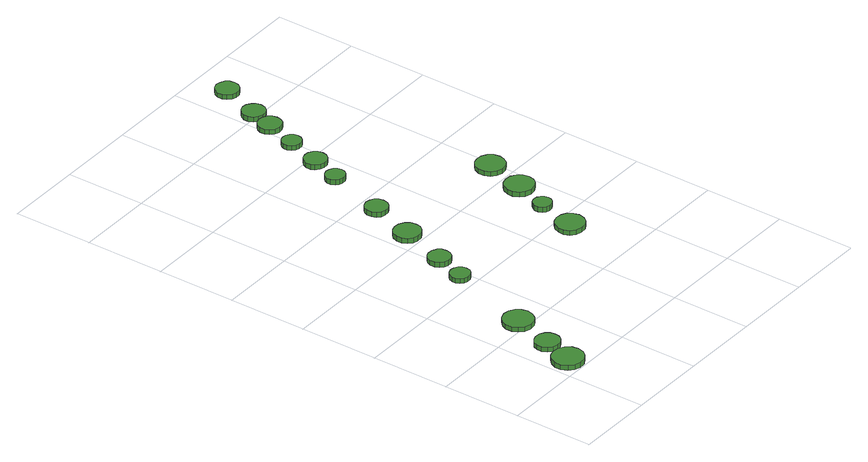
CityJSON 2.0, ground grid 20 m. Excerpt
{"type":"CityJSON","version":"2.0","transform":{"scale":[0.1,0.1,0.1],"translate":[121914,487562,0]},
"CityObjects":{
"tree1":{"type":"SolitaryVegetationObject","attributes":{"function":"something"},"geometry":[{"type":"MultiSurface","lod":"1","boundaries":[[[0,1,2,3,4,5,6,7,8,9,10,11,12,13,14]],[[15,16,17,18,19,20,21,22,23,24,25,26,27,28,29]],[[0,29,28,1]],[[1,28,27,2]],[[2,27,26,3]],[[3,26,25,4]],[[4,25,24,5]],[[5,24,23,6]],[[6,23,22,7]],[[7,22,21,8]],[[8,21,20,9]],[[9,20,19,10]],[[10,19,18,11]],[[11,18,17,12]],[[12,17,16,13]],[[13,16,15,14]],[[14,15,29,0]]]}]},
"tree2":{"type":"SolitaryVegetationObject","attributes":{"function":"something"},"geometry":[{"type":"MultiSurface","lod":"1","boundaries":[[[30,31,32,33,34,35,36,37,38,39,40,41,42,43,44]],[[45,46,47,48,49,50,51,52,53,54,55,56,57,58,59]],[[30,59,58,31]],[[31,58,57,32]],[[32,57,56,33]],[[33,56,55,34]],[[34,55,54,35]],[[35,54,53,36]],[[36,53,52,37]],[[37,52,51,38]],[[38,51,50,39]],[[39,50,49,40]],[[40,49,48,41]],[[41,48,47,42]],[[42,47,46,43]],[[43,46,45,44]],[[44,45,59,30]]]}]},
"tree3":{"type":"SolitaryVegetationObject","attributes":{"function":"something"},"geometry":[{"type":"MultiSurface","lod":"1","boundaries":[[[60,61,62,63,64,65,66,67,68,69,70,71,72,73,74]],[[75,76,77,78,79,80,81,82,83,84,85,86,87,88,89]],[[60,89,88,61]],[[61,88,87,62]],[[62,87,86,63]],[[63,86,85,64]],[[64,85,84,65]],[[65,84,83,66]],[[66,83,82,67]],[[67,82,81,68]],[[68,81,80,69]],[[69,80,79,70]],[[70,79,78,71]],[[71,78,77,72]],[[72,77,76,73]],[[73,76,75,74]],[[74,75,89,60]]]}]},
"tree4":{"type":"SolitaryVegetationObject","attributes":{"function":"something"},"geometry":[{"type":"MultiSurface","lod":"1","boundaries":[[[90,91,92,93,94,95,96,97,98,99,100,101,102,103,104]],[[105,106,107,108,109,110,111,112,113,114,115,116,117,118,119]],[[90,119,118,91]],[[91,118,117,92]],[[92,117,116,93]],[[93,116,115,94]],[[94,115,114,95]],[[95,114,113,96]],[[96,113,112,97]],[[97,112,111,98]],[[98,111,110,99]],[[99,110,109,100]],[[100,109,108,101]],[[101,108,107,102]],[[102,107,106,103]],[[103,106,105,104]],[[104,105,119,90]]]}]},
"tree5":{"type":"SolitaryVegetationObject","attributes":{"function":"something"},"geometry":[{"type":"MultiSurface","lod":"1","boundaries":[[[120,121,122,123,124,125,126,127,128,129,130,131,132,133,134]],[[135,136,137,138,139,140,141,142,143,144,145,146,147,148,149]],[[120,149,148,121]],[[121,148,147,122]],[[122,147,146,123]],[[123,146,145,124]],[[124,145,144,125]],[[125,144,143,126]],[[126,143,142,127]],[[127,142,141,128]],[[128,141,140,129]],[[129,140,139,130]],[[130,139,138,131]],[[131,138,137,132]],[[132,137,136,133]],[[133,136,135,134]],[[134,135,149,120]]]}]},
"tree6":{"type":"SolitaryVegetationObject","attributes":{"function":"something"},"geometry":[{"type":"MultiSurface","lod":"1","boundaries":[[[150,151,152,153,154,155,156,157,158,159,160,161,162,163,164]],[[165,166,167,168,169,170,171,172,173,174,175,176,177,178,179]],[[150,179,178,151]],[[151,178,177,152]],[[152,177,176,153]],[[153,176,175,154]],[[154,175,174,155]],[[155,174,173,156]],[[156,173,172,157]],[[157,172,171,158]],[[158,171,170,159]],[[159,170,169,160]],[[160,169,168,161]],[[161,168,167,162]],[[162,167,166,163]],[[163,166,165,164]],[[164,165,179,150]]]}]},
"tree7":{"type":"SolitaryVegetationObject","attributes":{"function":"something"},"geometry":[{"type":"MultiSurface","lod":"1","boundaries":[[[180,181,182,183,184,185,186,187,188,189,190,191,192,193,194]],[[195,196,197,198,199,200,201,202,203,204,205,206,207,208,209]],[[180,209,208,181]],[[181,208,207,182]],[[182,207,206,183]],[[183,206,205,184]],[[184,205,204,185]],[[185,204,203,186]],[[186,203,202,187]],[[187,202,201,188]],[[188,201,200,189]],[[189,200,199,190]],[[190,199,198,191]],[[191,198,197,192]],[[192,197,196,193]],[[193,196,195,194]],[[194,195,209,180]]]}]},
"tree8":{"type":"SolitaryVegetationObject","attributes":{"function":"something"},"geometry":[{"type":"MultiSurface","lod":"1","boundaries":[[[210,211,212,213,214,215,216,217,218,219,220,221,222,223,224]],[[225,226,227,228,229,230,231,232,233,234,235,236,237,238,239]],[[210,239,238,211]],[[211,238,237,212]],[[212,237,236,213]],[[213,236,235,214]],[[214,235,234,215]],[[215,234,233,216]],[[216,233,232,217]],[[217,232,231,218]],[[218,231,230,219]],[[219,230,229,220]],[[220,229,228,221]],[[221,228,227,222]],[[222,227,226,223]],[[223,226,225,224]],[[224,225,239,210]]]}]},
"tree9":{"type":"SolitaryVegetationObject","attributes":{"function":"something"},"geometry":[{"type":"MultiSurface","lod":"1","boundaries":[[[240,241,242,243,244,245,246,247,248,249,250,251,252,253,254]],[[255,256,257,258,259,260,261,262,263,264,265,266,267,268,269]],[[240,269,268,241]],[[241,268,267,242]],[[242,267,266,243]],[[243,266,265,244]],[[244,265,264,245]],[[245,264,263,246]],[[246,263,262,247]],[[247,262,261,248]],[[248,261,260,249]],[[249,260,259,250]],[[250,259,258,251]],[[251,258,257,252]],[[252,257,256,253]],[[253,256,255,254]],[[254,255,269,240]]]}]},
"tree10":{"type":"SolitaryVegetationObject","attributes":{"function":"something"},"geometry":[{"type":"MultiSurface","lod":"1","boundaries":[[[270,271,272,273,274,275,276,277,278,279,280,281,282,283,284]],[[285,286,287,288,289,290,291,292,293,294,295,296,297,298,299]],[[270,299,298,271]],[[271,298,297,272]],[[272,297,296,273]],[[273,296,295,274]],[[274,295,294,275]],[[275,294,293,276]],[[276,293,292,277]],[[277,292,291,278]],[[278,291,290,279]],[[279,290,289,280]],[[280,289,288,281]],[[281,288,287,282]],[[282,287,286,283]],[[283,286,285,284]],[[284,285,299,270]]]}]},
"tree11":{"type":"SolitaryVegetationObject","attributes":{"function":"something"},"geometry":[{"type":"MultiSurface","lod":"1","boundaries":[[[300,301,302,303,304,305,306,307,308,309,310,311,312,313,314]],[[315,316,317,318,319,320,321,322,323,324,325,326,327,328,329]],[[300,329,328,301]],[[301,328,327,302]],[[302,327,326,303]],[[303,326,325,304]],[[304,325,324,305]],[[305,324,323,306]],[[306,323,322,307]],[[307,322,321,308]],[[308,321,320,309]],[[309,320,319,310]],[[310,319,318,311]],[[311,318,317,312]],[[312,317,316,313]],[[313,316,315,314]],[[314,315,329,300]]]}]},
"tree12":{"type":"SolitaryVegetationObject","attributes":{"function":"something"},"geometry":[{"type":"MultiSurface","lod":"1","boundaries":[[[330,331,332,333,334,335,336,337,338,339,340,341,342,343,344]],[[345,346,347,348,349,350,351,352,353,354,355,356,357,358,359]],[[330,359,358,331]],[[331,358,357,332]],[[332,357,356,333]],[[333,356,355,334]],[[334,355,354,335]],[[335,354,353,336]],[[336,353,352,337]],[[337,352,351,338]],[[338,351,350,339]],[[339,350,349,340]],[[340,349,348,341]],[[341,348,347,342]],[[342,347,346,343]],[[343,346,345,344]],[[344,345,359,330]]]}]},
"tree13":{"type":"SolitaryVegetationObject","attributes":{"function":"something"},"geometry":[{"type":"MultiSurface","lod":"1","boundaries":[[[360,361,362,363,364,365,366,367,368,369,370,371,372,373,374]],[[375,376,377,378,379,380,381,382,383,384,385,386,387,388,389]],[[360,389,388,361]],[[361,388,387,362]],[[362,387,386,363]],[[363,386,385,364]],[[364,385,384,365]],[[365,384,383,366]],[[366,383,382,367]],[[367,382,381,368]],[[368,381,380,369]],[[369,380,379,370]],[[370,379,378,371]],[[371,378,377,372]],[[372,377,376,373]],[[373,376,375,374]],[[374,375,389,360]]]}]},
"tree14":{"type":"SolitaryVegetationObject","attributes":{"function":"something"},"geometry":[{"type":"MultiSurface","lod":"1","boundaries":[[[390,391,392,393,394,395,396,397,398,399,400,401,402,403,404]],[[405,406,407,408,409,410,411,412,413,414,415,416,417,418,419]],[[390,419,418,391]],[[391,418,417,392]],[[392,417,416,393]],[[393,416,415,394]],[[394,415,414,395]],[[395,414,413,396]],[[396,413,412,397]],[[397,412,411,398]],[[398,411,410,399]],[[399,410,409,400]],[[400,409,408,401]],[[401,408,407,402]],[[402,407,406,403]],[[403,406,405,404]],[[404,405,419,390]]]}]},
"tree15":{"type":"SolitaryVegetationObject","attributes":{"function":"something"},"geometry":[{"type":"MultiSurface","lod":"1","boundaries":[[[420,421,422,423,424,425,426,427,428,429,430,431,432,433,434]],[[435,436,437,438,439,440,441,442,443,444,445,446,447,448,449]],[[420,449,448,421]],[[421,448,447,422]],[[422,447,446,423]],[[423,446,445,424]],[[424,445,444,425]],[[425,444,443,426]],[[426,443,442,427]],[[427,442,441,428]],[[428,441,440,429]],[[429,440,439,430]],[[430,439,438,431]],[[431,438,437,432]],[[432,437,436,433]],[[433,436,435,434]],[[434,435,449,420]]]}]},
"tree16":{"type":"SolitaryVegetationObject","attributes":{"function":"something"},"geometry":[{"type":"MultiSurface","lod":"1","boundaries":[[[450,451,452,453,454,455,456,457,458,459,460,461,462,463,464]],[[465,466,467,468,469,470,471,472,473,474,475,476,477,478,479]],[[450,479,478,451]],[[451,478,477,452]],[[452,477,476,453]],[[453,476,475,454]],[[454,475,474,455]],[[455,474,473,456]],[[456,473,472,457]],[[457,472,471,458]],[[458,471,470,459]],[[459,470,469,460]],[[460,469,468,461]],[[461,468,467,462]],[[462,467,466,463]],[[463,466,465,464]],[[464,465,479,450]]]}]},
"tree17":{"type":"SolitaryVegetationObject","attributes":{"function":"something"},"geometry":[{"type":"MultiSurface","lod":"1","boundaries":[[[480,481,482,483,484,485,486,487,488,489,490,491,492,493,494]],[[495,496,497,498,499,500,501,502,503,504,505,506,507,508,509]],[[480,509,508,481]],[[481,508,507,482]],[[482,507,506,483]],[[483,506,505,484]],[[484,505,504,485]],[[485,504,503,486]],[[486,503,502,487]],[[487,502,501,488]],[[488,501,500,489]],[[489,500,499,490]],[[490,499,498,491]],[[491,498,497,492]],[[492,497,496,493]],[[493,496,495,494]],[[494,495,509,480]]]}]}
},
"vertices":[
[88,41,16],[85,57,16],[75,70,16],[61,78,16],[44,80,16],[29,75,16],[17,64,16],[10,49,16],[10,33,16],[17,18,16],[29,7,16],[44,2,16],[61,3,16],[75,12,16],[85,25,16],[85,25,3],[75,12,3],[61,3,3],[44,2,3],[29,7,3],[17,18,3],[10,33,3],[10,49,3],[17,64,3],[29,75,3],[44,80,3],[61,78,3],[75,70,3],[85,57,3],[88,41,3],
[105,117,16],[103,130,16],[95,140,16],[84,147,16],[71,148,16],[59,144,16],[49,136,16],[44,124,16],[44,111,16],[49,99,16],[59,91,16],[71,87,16],[84,88,16],[95,94,16],[103,105,16],[103,105,4],[95,94,4],[84,88,4],[71,87,4],[59,91,4],[49,99,4],[44,111,4],[44,124,4],[49,136,4],[59,144,4],[71,148,4],[84,147,4],[95,140,4],[103,130,4],[105,117,4],
[145,223,16],[141,238,16],[132,251,16],[119,259,16],[103,261,16],[88,256,16],[76,245,16],[70,231,16],[70,215,16],[76,201,16],[88,190,16],[103,185,16],[119,187,16],[132,195,16],[141,208,16],[141,208,4],[132,195,4],[119,187,4],[103,185,4],[88,190,4],[76,201,4],[70,215,4],[70,231,4],[76,245,4],[88,256,4],[103,261,4],[119,259,4],[132,251,4],[141,238,4],[145,223,4],
[206,441,15],[204,451,15],[198,459,15],[189,464,15],[179,465,15],[169,462,15],[161,455,15],[157,446,15],[157,435,15],[161,426,15],[169,419,15],[179,416,15],[189,417,15],[198,422,15],[204,430,15],[204,430,2],[198,422,2],[189,417,2],[179,416,2],[169,419,2],[161,426,2],[157,435,2],[157,446,2],[161,455,2],[169,462,2],[179,465,2],[189,464,2],[198,459,2],[204,451,2],[206,441,2],
[236,518,16],[234,530,16],[227,539,16],[217,545,16],[205,546,16],[194,543,16],[186,535,16],[181,524,16],[181,512,16],[186,502,16],[194,494,16],[205,490,16],[217,491,16],[227,497,16],[234,507,16],[234,507,3],[227,497,3],[217,491,3],[205,490,3],[194,494,3],[186,502,3],[181,512,3],[181,524,3],[186,535,3],[194,543,3],[205,546,3],[217,545,3],[227,539,3],[234,530,3],[236,518,3],
[281,637,17],[279,651,17],[270,662,17],[258,669,17],[244,670,17],[231,666,17],[221,657,17],[215,644,17],[215,630,17],[221,617,17],[231,608,17],[244,604,17],[258,605,17],[270,612,17],[279,623,17],[279,623,4],[270,612,4],[258,605,4],[244,604,4],[231,608,4],[221,617,4],[215,630,4],[215,644,4],[221,657,4],[231,666,4],[244,670,4],[258,669,4],[270,662,4],[279,651,4],[281,637,4],
[318,755,16],[316,766,16],[309,776,16],[299,781,16],[287,783,16],[276,779,16],[267,771,16],[263,761,16],[263,749,16],[267,738,16],[276,730,16],[287,727,16],[299,728,16],[309,734,16],[316,743,16],[316,743,3],[309,734,3],[299,728,3],[287,727,3],[276,730,3],[267,738,3],[263,749,3],[263,761,3],[267,771,3],[276,779,3],[287,783,3],[299,781,3],[309,776,3],[316,766,3],[318,755,3],
[532,363,16],[528,378,16],[520,390,16],[507,397,16],[492,399,16],[477,394,16],[466,384,16],[460,370,16],[460,355,16],[466,341,16],[477,331,16],[492,327,16],[507,328,16],[520,336,16],[528,348,16],[528,348,4],[520,336,4],[507,328,4],[492,327,4],[477,331,4],[466,341,4],[460,355,4],[460,370,4],[466,384,4],[477,394,4],[492,399,4],[507,397,4],[520,390,4],[528,378,4],[532,363,4],
[365,907,15],[363,917,15],[357,925,15],[348,930,15],[338,931,15],[328,928,15],[321,921,15],[316,912,15],[316,902,15],[321,892,15],[328,886,15],[338,883,15],[348,884,15],[357,889,15],[363,897,15],[363,897,2],[357,889,2],[348,884,2],[338,883,2],[328,886,2],[321,892,2],[316,902,2],[316,912,2],[321,921,2],[328,928,2],[338,931,2],[348,930,2],[357,925,2],[363,917,2],[365,907,2],
[394,981,16],[392,993,16],[385,1002,16],[375,1008,16],[363,1009,16],[352,1006,16],[343,998,16],[338,987,16],[338,975,16],[343,965,16],[352,957,16],[363,953,16],[375,954,16],[385,960,16],[392,970,16],[392,970,3],[385,960,3],[375,954,3],[363,953,3],[352,957,3],[343,965,3],[338,975,3],[338,987,3],[343,998,3],[352,1006,3],[363,1009,3],[375,1008,3],[385,1002,3],[392,993,3],[394,981,3],
[549,463,15],[547,472,15],[541,480,15],[533,485,15],[524,486,15],[514,483,15],[507,476,15],[503,468,15],[503,458,15],[507,449,15],[514,443,15],[524,440,15],[533,441,15],[541,445,15],[547,453,15],[547,453,2],[541,445,2],[533,441,2],[524,440,2],[514,443,2],[507,449,2],[503,458,2],[503,468,2],[507,476,2],[514,483,2],[524,486,2],[533,485,2],[541,480,2],[547,472,2],[549,463,2],
[419,1069,15],[417,1079,15],[411,1087,15],[402,1092,15],[392,1093,15],[382,1090,15],[375,1083,15],[371,1074,15],[371,1064,15],[375,1055,15],[382,1048,15],[392,1045,15],[402,1046,15],[411,1051,15],[417,1059,15],[417,1059,3],[411,1051,3],[402,1046,3],[392,1045,3],[382,1048,3],[375,1055,3],[371,1064,3],[371,1074,3],[375,1083,3],[382,1090,3],[392,1093,3],[402,1092,3],[411,1087,3],[417,1079,3],[419,1069,3],
[591,548,16],[588,563,16],[579,575,16],[566,583,16],[551,584,16],[536,580,16],[525,570,16],[519,556,16],[519,541,16],[525,527,16],[536,517,16],[551,512,16],[566,514,16],[579,521,16],[588,533,16],[588,533,3],[579,521,3],[566,514,3],[551,512,3],[536,517,3],[525,527,3],[519,541,3],[519,556,3],[525,570,3],[536,580,3],[551,584,3],[566,583,3],[579,575,3],[588,563,3],[591,548,3],
[449,1149,17],[447,1161,17],[440,1170,17],[429,1176,17],[417,1178,17],[406,1174,17],[397,1166,17],[392,1155,17],[392,1143,17],[397,1132,17],[406,1124,17],[417,1120,17],[429,1121,17],[440,1127,17],[447,1137,17],[447,1137,4],[440,1127,4],[429,1121,4],[417,1120,4],[406,1124,4],[397,1132,4],[392,1143,4],[392,1155,4],[397,1166,4],[406,1174,4],[417,1178,4],[429,1176,4],[440,1170,4],[447,1161,4],[449,1149,4],
[619,650,16],[616,665,16],[607,677,16],[594,685,16],[579,686,16],[565,682,16],[554,672,16],[548,658,16],[548,643,16],[554,629,16],[565,619,16],[579,614,16],[594,616,16],[607,623,16],[616,636,16],[616,636,4],[607,623,4],[594,616,4],[579,614,4],[565,619,4],[554,629,4],[548,643,4],[548,658,4],[554,672,4],[565,682,4],[579,686,4],[594,685,4],[607,677,4],[616,665,4],[619,650,4],
[470,1210,16],[468,1222,16],[460,1231,16],[450,1237,16],[438,1239,16],[427,1235,16],[418,1227,16],[413,1216,16],[413,1204,16],[418,1193,16],[427,1185,16],[438,1181,16],[450,1182,16],[460,1188,16],[468,1198,16],[468,1198,3],[460,1188,3],[450,1182,3],[438,1181,3],[427,1185,3],[418,1193,3],[413,1204,3],[413,1216,3],[418,1227,3],[427,1235,3],[438,1239,3],[450,1237,3],[460,1231,3],[468,1222,3],[470,1210,3],
[507,1311,17],[505,1323,17],[498,1332,17],[487,1338,17],[475,1340,17],[464,1336,17],[455,1328,17],[450,1317,17],[450,1305,17],[455,1294,17],[464,1286,17],[475,1282,17],[487,1283,17],[498,1289,17],[505,1299,17],[505,1299,5],[498,1289,5],[487,1283,5],[475,1282,5],[464,1286,5],[455,1294,5],[450,1305,5],[450,1317,5],[455,1328,5],[464,1336,5],[475,1340,5],[487,1338,5],[498,1332,5],[505,1323,5],[507,1311,5]
]}
